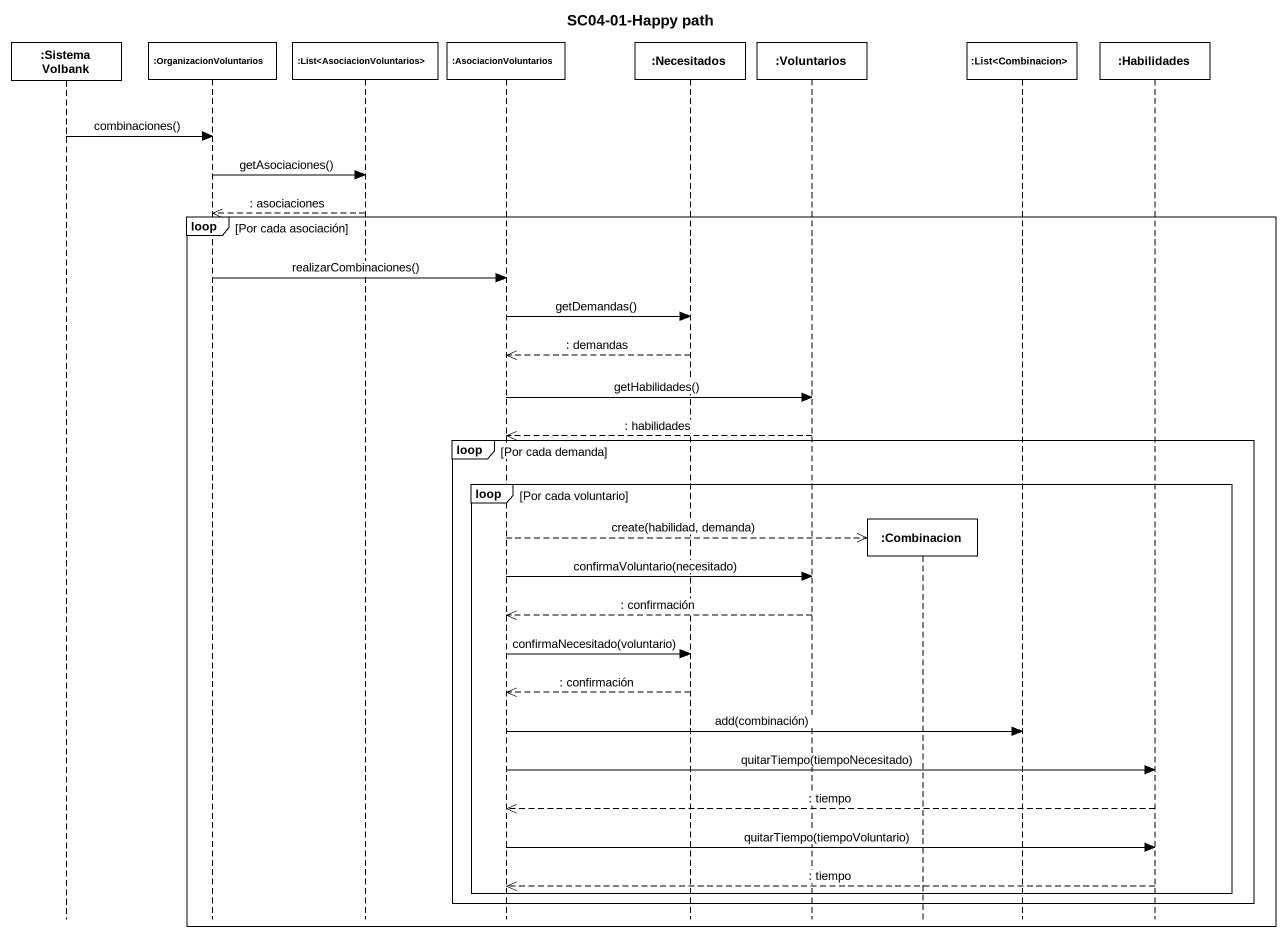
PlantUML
@startuml
title SC04-01-Happy path
hide footbox
participant ":Sistema Volbank" as Sistema_Volbank
participant ":OrganizacionVoluntarios" as OrganizacionVoluntarios
participant ":List<AsociacionVoluntarios>" as List_AsociacionVoluntarios
participant ":AsociacionVoluntarios" as AsociacionVoluntarios
participant ":Necesitados" as Necesitados
participant ":Voluntarios" as Voluntarios
participant ":Combinacion" as Combinacion
participant ":List<Combinacion>" as List_Combinacion
participant ":Habilidades" as Habilidades

Sistema_Volbank -> OrganizacionVoluntarios : combinaciones()
OrganizacionVoluntarios -> List_AsociacionVoluntarios : getAsociaciones()
List_AsociacionVoluntarios -->> OrganizacionVoluntarios : : asociaciones
loop Por cada asociación
  OrganizacionVoluntarios -> AsociacionVoluntarios : realizarCombinaciones()
  AsociacionVoluntarios -> Necesitados : getDemandas()
  Necesitados -->> AsociacionVoluntarios : : demandas
  AsociacionVoluntarios -> Voluntarios : getHabilidades()
  Voluntarios -->> AsociacionVoluntarios : : habilidades
  loop Por cada demanda
    loop Por cada voluntario
      AsociacionVoluntarios -->> Combinacion ** : create(habilidad, demanda)
      AsociacionVoluntarios -> Voluntarios : confirmaVoluntario(necesitado)
      Voluntarios -->> AsociacionVoluntarios : : confirmación
      AsociacionVoluntarios -> Necesitados : confirmaNecesitado(voluntario)
      Necesitados -->> AsociacionVoluntarios : : confirmación
      AsociacionVoluntarios -> List_Combinacion : add(combinación)
      AsociacionVoluntarios -> Habilidades : quitarTiempo(tiempoNecesitado)
      Habilidades -->> AsociacionVoluntarios : : tiempo
      AsociacionVoluntarios -> Habilidades : quitarTiempo(tiempoVoluntario)
      Habilidades -->> AsociacionVoluntarios : : tiempo
    end
  end
end
@enduml
